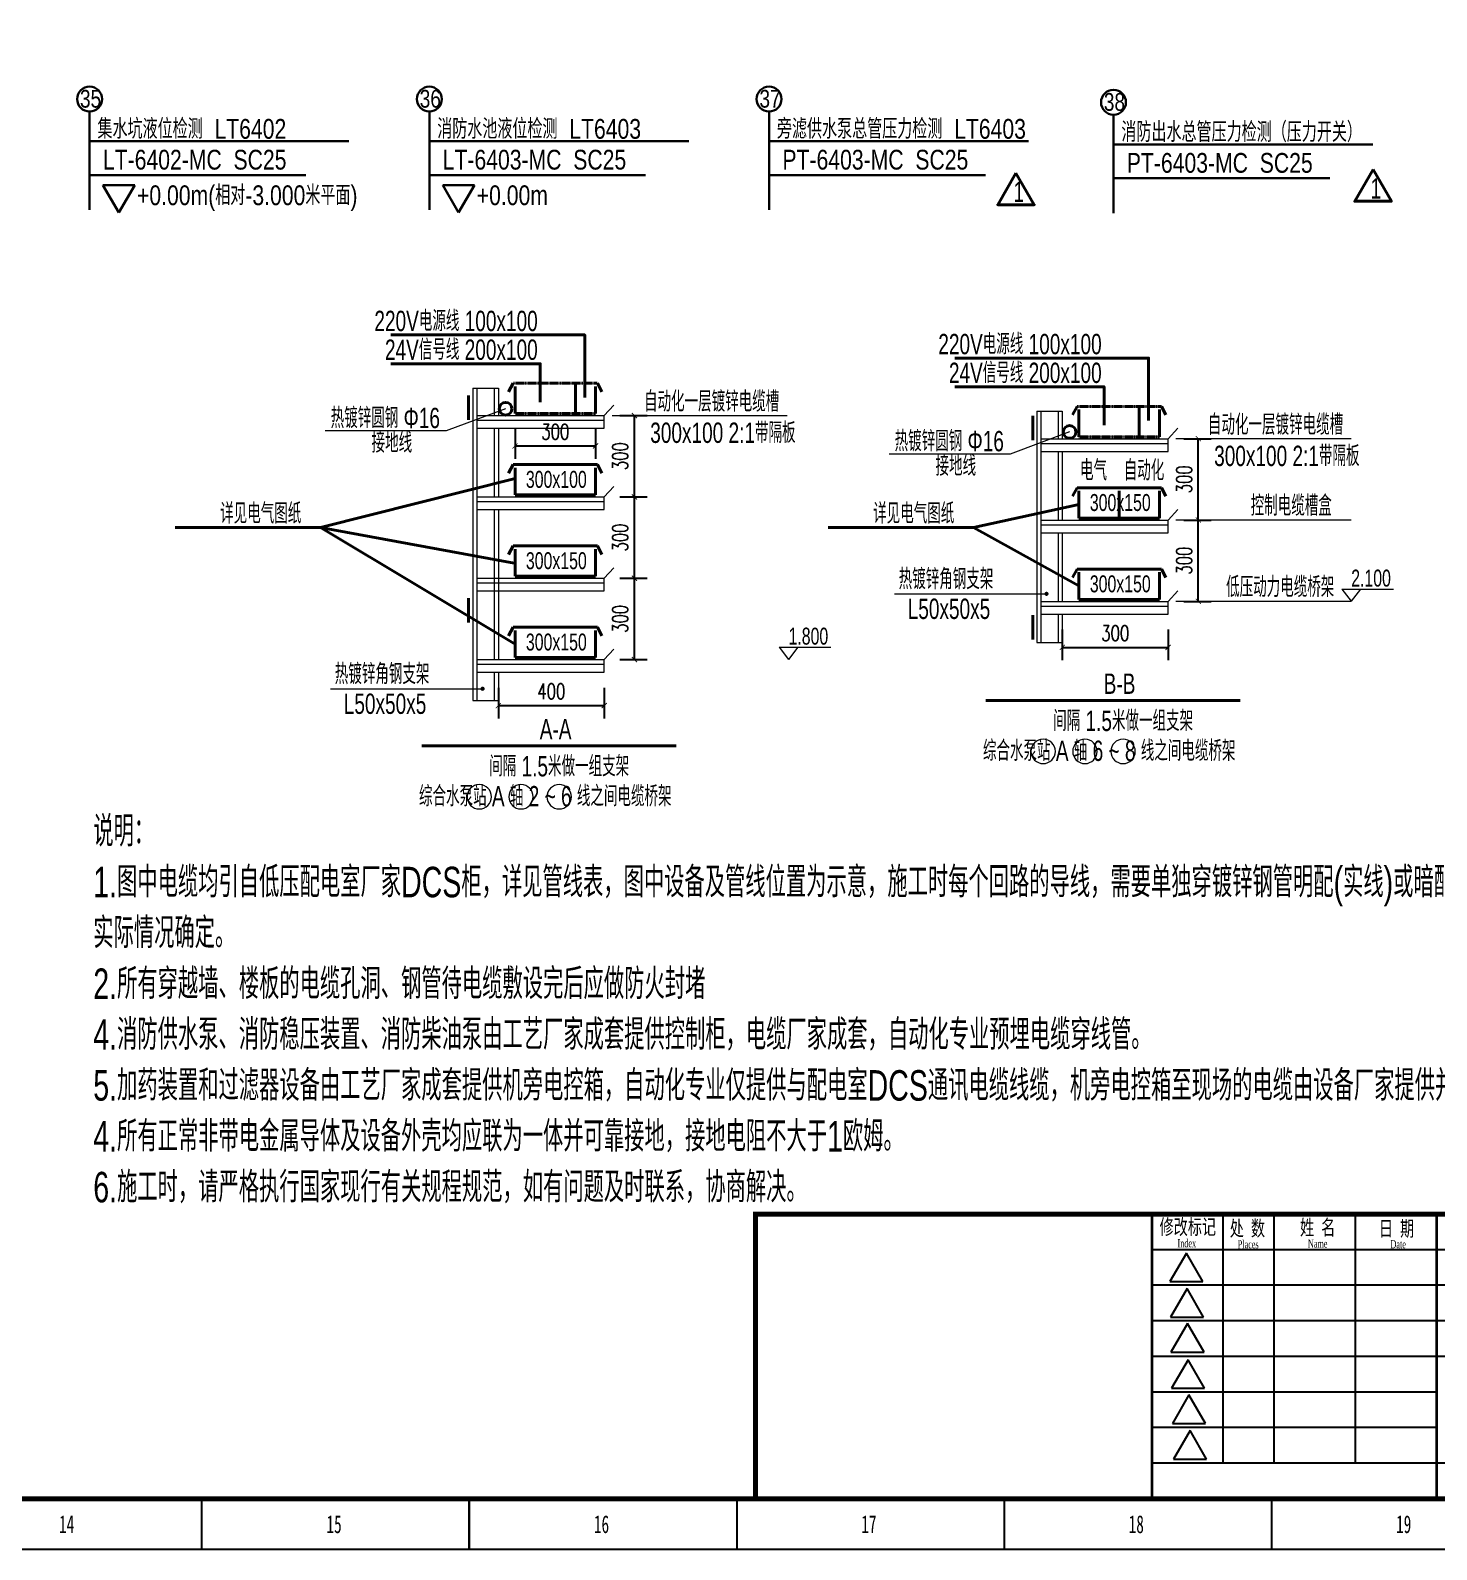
# Model space of a CAD drawing. Header units: millimetres. Extents: x -705761 to 1364679, y -410401 to 446404.
# Drawn here: x -492554 to -464893, y -138526 to -108641 of the extents above; entities that cross this region are included whole.
import ezdxf
from ezdxf.enums import TextEntityAlignment as Align

# ---------------------------------------------------------------- set-up
doc = ezdxf.new("R2010")
doc.units = ezdxf.units.MM
doc.linetypes.add('( Dashed )', pattern=[0.75, 0.5, -0.25])
doc.linetypes.add('DGN Style 2', pattern=[44675.303411, 26805.182046, -17870.121364])
doc.layers.get('DEFPOINTS').update_dxf_attribs({"lineweight": 13})
doc.layers.add('TK', color=7, linetype='Continuous')
doc.layers.add('模板-签名-公用', color=3, linetype='Continuous')
for name, color, linetype, lineweight in [('图框', 7, 'Continuous', 13), ('层 1', 7, 'Continuous', 13), ('层 8', 7, 'Continuous', 0), ('电气文字', 3, 'Continuous', 30), ('自动化文字', 255, 'Continuous', 35)]:
    doc.layers.add(name, color=color, linetype=linetype, lineweight=lineweight)
doc.styles.add('150 4x2.8', font='BSDI_XW.shx', dxfattribs={"width": 0.7, "height": 19.685039, "bigfont": 'BSDI_HZ.shx'})
doc.styles.add('_TCH_DIM_T3', font='simplex.shx', dxfattribs={"width": 0.705882, "bigfont": 'gbcbig.shx'})
doc.styles.add('bsee', font='BSDI_XW.shx', dxfattribs={"width": 0.8, "bigfont": 'BSDI_HZ.shx'})
doc.styles.add('NEW1', font='bsdi_xw.shx', dxfattribs={"bigfont": 'bsdi_hz.shx'})
doc.styles.get("Standard").update_dxf_attribs({"font": 'arial.ttf'})
doc.styles.add('Style-Times New Roman', font='times.ttf')
doc.styles.add('Style-仿宋_GB2312', font='')
doc.styles.add('TZML', font='BSDI_XW.shx', dxfattribs={"width": 0.7, "height": 1, "bigfont": 'BSDI_HZ.shx'})
doc.styles.add('宋体', font='', dxfattribs={"width": 0.7, "height": 2.5})
doc.styles.add('宋体_1', font='', dxfattribs={"width": 0.7, "height": 2.386364})
doc.styles.add('首钢设计院H4', font='BSDI_XW.shx', dxfattribs={"width": 0.7, "height": 0.004, "bigfont": 'BSDI_HZ.shx'})
doc.styles.add('首钢设计院H5', font='ROS.shx', dxfattribs={"width": 0.7, "height": 5, "bigfont": 'HzTXT.shx'})
doc.styles.get('Style-仿宋_GB2312').set_extended_font_data('仿宋_GB2312')
doc.styles.get('宋体').set_extended_font_data('SimSun')
doc.styles.get('宋体_1').set_extended_font_data('SimSun')
doc.dimstyles.new('_TCH_ARCH&&100', dxfattribs={"dimtxt": 297.5, "dimasz": 100, "dimexe": 250, "dimexo": 300, "dimgap": 100, "dimtad": 1, "dimdec": 0, "dimzin": 0, "dimdsep": 46, "dimtxsty": '_TCH_DIM_T3', "dimblk": 'ARCHTICK', "dimcen": 0.09, "dimclrt": 7, "dimazin": 2, "dimtfac": 1, "dimtdec": 0, "dimtix": 1, "dimtmove": 2, "dimatfit": 3, "dimfxl": 1, "dimtolj": 1, "dimtzin": 0, "dimarcsym": 0})

# ---------------------------------------------------------------- blocks, each defined once
blk = doc.blocks.new('BSIET_通用图框_A1+0.5_1')
at = {"layer": '图框', "color": 7, "lineweight": 25}
for p, q in [((-524.9, 0), (-524.9, 10)), ((-472.3, 0), (-472.3, 10)), ((-472.3, 10), (-472.3, 0)), ((-472.3, 10), (-472.3, 0)), ((-419.7, 10), (-419.7, 0)), ((-419.7, 10), (-419.7, 0)), ((-367.1, 10), (-367.1, 0)), ((-367.1, 10), (-367.1, 0)), ((-314.5, 10), (-314.5, 0)), ((-314.5, 10), (-314.5, 0))]:
    blk.add_line(p, q, dxfattribs=at)
at = {"layer": '图框', "color": 7, "lineweight": 25, "flags": 128}
for points in [[(-1261, 594), (0, 594), (0, 0), (-1261, 0), (-1261, 594)], [(-10, 584), (-1236, 584), (-1236, 10), (-10, 10), (-10, 584)]]:
    blk.add_lwpolyline(points, close=True, dxfattribs=at)
at = {"layer": '图框', "const_width": 1}
blk.add_lwpolyline([(-1236, 584), (-10, 584), (-10, 10), (-1236, 10)], close=True, dxfattribs=at)
at = {"layer": 'TK', "lineweight": 25, "style": '宋体', "width": 0.7, "flags": 3}
for tag, p in [('LZHQ_N会签10_T6_H6', (-1248.11, 94.08)), ('LZHQ_N会签9_T6_H6', (-1248.24, 86.08)), ('LZHQ_N会签8_T6_H6', (-1248.24, 78.08)), ('LZHQ_N会签7_T6_H6', (-1248.36, 70.08)), ('LZHQ_N会签6_T6_H6', (-1248.25, 62.08)), ('LZHQ_N会签5_T6_H6', (-1248.25, 54.08)), ('LZHQ_N会签4_T6_H6', (-1248.25, 46.08)), ('LZHQ_N会签3_T6_H6', (-1248.25, 38.08)), ('LZHQ_N会签2_T6_H6', (-1248.25, 30.08)), ('LZHQ_N会签1_T6_H6', (-1248.25, 22.08))]:
    blk.add_attdef(tag, text='', height=2.5, dxfattribs=at).set_placement(p, align=Align.MIDDLE)
at = {"layer": '图框', "color": 7, "lineweight": 25, "style": 'Style-仿宋_GB2312', "width": 0.628572}
for s, p in [('14', (-551.5, 5)), ('15', (-498.9, 5)), ('16', (-446.3, 5)), ('17', (-393.7, 5)), ('18', (-341.1, 5)), ('19', (-288.5, 5))]:
    blk.add_text(s, height=3.5, dxfattribs=at).set_placement(p, align=Align.MIDDLE_CENTER)
at = {"layer": '模板-签名-公用', "lineweight": 25, "style": '宋体', "width": 0.7, "flags": 3}
blk.add_attdef('LZFRAME', (-45.91, 7.06), '', height=3, dxfattribs=at)
at = {"layer": '模板-签名-公用', "lineweight": 25, "style": '宋体', "width": 0.7}
blk.add_attdef('LZTQINS', text='', height=2, dxfattribs=at).set_placement((-10, 10), align=Align.MIDDLE)
blk = doc.blocks.new('BSIET_通用_A1(2024)_1')
at = {"layer": '图框', "color": 7, "linetype": 'Continuous', "lineweight": 25}
for p, q in [((-314, 7), (-314, 56)), ((-304, 7), (-304, 56)), ((-288, 7), (-288, 56)), ((-180, 49), (-328, 49)), ((-321.25, 48.34), (-324.5, 42.72)), ((-318.01, 42.72), (-321.25, 48.34)), ((0, 42), (-328, 42)), ((-324.5, 42.72), (-318.01, 42.72)), ((-321.1, 41.37), (-324.35, 35.75)), ((-317.86, 35.75), (-321.1, 41.37)), ((-180, 35), (-328, 35)), ((-324.35, 35.75), (-317.86, 35.75)), ((-321.03, 34.45), (-324.28, 28.83)), ((-317.78, 28.83), (-321.03, 34.45)), ((0, 28), (-328, 28)), ((-324.28, 28.83), (-317.78, 28.83)), ((-320.91, 27.35), (-324.16, 21.73)), ((-317.66, 21.73), (-320.91, 27.35)), ((-272.06, 21), (-328, 21)), ((-324.16, 21.73), (-317.66, 21.73)), ((-320.75, 20.43), (-324, 14.81)), ((-317.5, 14.81), (-320.75, 20.43)), ((-272.11, 14), (-328, 14)), ((-324, 14.81), (-317.5, 14.81)), ((-320.53, 13.41), (-323.78, 7.79)), ((-317.28, 7.79), (-320.53, 13.41)), ((-180, 7), (-328, 7)), ((-323.78, 7.79), (-317.28, 7.79))]:
    blk.add_line(p, q, dxfattribs=at)
at = {"layer": '图框', "const_width": 1}
blk.add_lwpolyline([(-406, 56), (0, 56), (0, 0), (-406, 0)], close=True, dxfattribs=at)
at = {"layer": '图框', "const_width": 0.5}
for points in [[(-328, 56), (-328, 0)], [(-272, 56), (-272, 0)]]:
    blk.add_lwpolyline(points, dxfattribs=at)
at = {"layer": '图框', "color": 7, "linetype": 'Continuous', "lineweight": 25}
for s, height, style, width, p in [('修改标记', 3, 'Style-仿宋_GB2312', 0.678571, (-326.52, 52)), ('处 数', 3, 'Style-仿宋_GB2312', 0.678571, (-312.72, 51.7)), ('姓 名', 3, 'Style-仿宋_GB2312', 0.678571, (-298.89, 51.89)), ('日 期', 3, 'Style-仿宋_GB2312', 0.678571, (-283.38, 51.66)), ('Index', 1.6, 'Style-Times New Roman', 0.55, (-323, 49.47)), ('Places', 1.6, 'Style-Times New Roman', 0.55, (-311.15, 49.26)), ('Name', 1.6, 'Style-Times New Roman', 0.55, (-297.35, 49.4)), ('Date', 1.6, 'Style-Times New Roman', 0.55, (-281.11, 49.28))]:
    blk.add_text(s, height=height, dxfattribs=dict(at, style=style, width=width)).set_placement(p)
at = {"layer": '图框', "lineweight": 25, "style": '宋体_1', "width": 0.7, "flags": 3}
for tag, height, p in [('N审定_T5', 2.5, (-245.93, 52.29)), ('N审核_T5', 2.5, (-245.93, 45.29)), ('LZCO_NCB-W67-H36-D10_T7', 3, (-366.08, 39.58)), ('N校对_T5', 2.5, (-245.93, 38.29)), ('N设计_T5', 2.5, (-245.93, 31.29)), ('N制图_T5', 2.5, (-245.93, 24.29))]:
    blk.add_attdef(tag, text='', height=height, dxfattribs=at).set_placement(p, align=Align.MIDDLE_CENTER)
at = {"layer": '图框', "color": 7, "lineweight": 25, "style": 'Style-仿宋_GB2312', "width": 0.7}
for tag, height, p in [('质量', 3, (-191, 52.5)), ('材料', 3, (-191.29, 45.71)), ('比例', 3, (-191.22, 38.43)), ('页码', 4, (-38.16, 35.01)), ('总页数', 4, (-19.52, 35.14)), ('版本号', 2.5, (-6.09, 34.92)), ('出图日期', 3, (-191.22, 31.43)), ('专业', 3, (-190.77, 24.65)), ('图号', 4, (-24, 21)), ('设计阶段', 3, (-235.29, 17.58)), ('件号', 3, (-191.09, 17.31)), ('装配图号', 3, (-235.3, 10.79)), ('项目编号', 3, (-191.09, 10.31))]:
    blk.add_attdef(tag, text='', height=height, dxfattribs=at).set_placement(p, align=Align.MIDDLE)
at = {"layer": '图框', "lineweight": 25, "style": '宋体_1', "width": 0.7, "flags": 3}
for tag, p in [('N审定_T6_H12_MV0.5_W15', (-226.91, 51.51)), ('N审核_T6_H12_MV0.5_W15', (-226.91, 44.51)), ('N校对_T6_H12_MV0.5_W15', (-226.91, 37.51)), ('N设计_T6_H12_MV0.5_W15', (-226.91, 30.51)), ('N制图_T6_H12_MV0.5_W15', (-226.91, 23.51))]:
    blk.add_attdef(tag, text='', height=1.5, dxfattribs=at).set_placement(p, align=Align.CENTER)
at = {"layer": '图框', "color": 7, "lineweight": 25, "width": 0.7, "flags": 104}
for tag, p in [('项目名称', (-79.18, 49.1)), ('子项', (-111.07, 34.83)), ('图名', (-111, 21))]:
    blk.add_attdef(tag, text='', height=4, dxfattribs=at).set_placement(p, align=Align.MIDDLE_CENTER)
at = {"layer": '图框', "style": '宋体_1', "width": 0.7, "flags": 3}
blk.add_attdef('LZCO_NYLGD-W67-H36-D10_T7', text='', height=3, dxfattribs=at).set_placement((-459.69, 32.87), align=Align.MIDDLE_CENTER)
at = {"layer": '图框', "lineweight": 25, "style": '宋体', "width": 0.7, "flags": 3}
blk.add_attdef('LZBARCODE_T1', text='', height=3, dxfattribs=at).set_placement((-380.29, 3.03), align=Align.BOTTOM_RIGHT)
blk = doc.blocks.new('_ARCHTICK')
at = {"color": 0, "linetype": 'ByBlock', "const_width": 0.15}
blk.add_lwpolyline([(-0.5, -0.5), (0.5, 0.5)], dxfattribs=at)
blk = doc.blocks.new('*D189')
at = {"layer": 'DEFPOINTS', "color": 0, "linetype": 'Continuous', "lineweight": 40, "transparency": 16777216}
for p in [(-483349, -121267), (-481266, -121267), (-481266, -121923)]:
    blk.add_point(p, dxfattribs=at)
at = {"layer": '图框', "color": 0, "linetype": 'Continuous', "lineweight": -2, "transparency": 16777216}
for p, q in [((-483349, -121572), (-483349, -122177)), ((-481266, -121572), (-481266, -122177)), ((-483349, -121923), (-481266, -121923))]:
    blk.add_line(p, q, dxfattribs=at)
at = {"layer": '图框', "color": 0, "linetype": 'Continuous', "lineweight": -2, "transparency": 16777216, "xscale": 101.6, "yscale": 101.6, "zscale": 101.6, "rotation": 180}
blk.add_blockref('_ARCHTICK', (-483349, -121923), dxfattribs=at)
at = {"layer": '图框', "color": 0, "linetype": 'Continuous', "lineweight": -2, "transparency": 16777216, "xscale": 101.6, "yscale": 101.6, "zscale": 101.6}
blk.add_blockref('_ARCHTICK', (-481266, -121923), dxfattribs=at)
at = {"layer": '图框', "color": 7, "linetype": 'Continuous', "lineweight": 13, "transparency": 16777216, "insert": (-482307, -121643), "char_height": 302.26, "attachment_point": 5, "style": '_TCH_DIM_T3'}
blk.add_mtext('\\A1;\\H1x;\\W0.705882;400', dxfattribs=at)
blk = doc.blocks.new('*D190')
at = {"layer": 'DEFPOINTS', "color": 0, "linetype": 'Continuous', "lineweight": 40, "transparency": 16777216}
for p in [(-481266, -119417), (-480673, -119417), (-481266, -121017)]:
    blk.add_point(p, dxfattribs=at)
at = {"layer": '图框', "color": 0, "linetype": 'Continuous', "lineweight": -2, "transparency": 16777216}
for p, q in [((-480961, -119417), (-480419, -119417)), ((-480673, -121017), (-480673, -119417)), ((-480961, -121017), (-480419, -121017))]:
    blk.add_line(p, q, dxfattribs=at)
at = {"layer": '图框', "color": 0, "linetype": 'Continuous', "lineweight": -2, "transparency": 16777216, "xscale": 101.6, "yscale": 101.6, "zscale": 101.6}
for p, rotation in [((-480673, -119417), 90), ((-480673, -121017), 270)]:
    blk.add_blockref('_ARCHTICK', p, dxfattribs=dict(at, rotation=rotation))
at = {"layer": '图框', "color": 7, "linetype": 'Continuous', "lineweight": 13, "transparency": 16777216, "insert": (-480953, -120217), "char_height": 302.26, "attachment_point": 5, "rotation": 90, "style": '_TCH_DIM_T3'}
blk.add_mtext('\\A1;\\H1x;\\W0.705882;300', dxfattribs=at)
blk = doc.blocks.new('*D191')
at = {"layer": 'DEFPOINTS', "color": 0, "linetype": 'Continuous', "lineweight": 40, "transparency": 16777216}
for p in [(-481266, -117817), (-480673, -117817), (-481266, -119417)]:
    blk.add_point(p, dxfattribs=at)
at = {"layer": '图框', "color": 0, "linetype": 'Continuous', "lineweight": -2, "transparency": 16777216}
for p, q in [((-480961, -117817), (-480419, -117817)), ((-480673, -119417), (-480673, -117817)), ((-480961, -119417), (-480419, -119417))]:
    blk.add_line(p, q, dxfattribs=at)
at = {"layer": '图框', "color": 0, "linetype": 'Continuous', "lineweight": -2, "transparency": 16777216, "xscale": 101.6, "yscale": 101.6, "zscale": 101.6}
for p, rotation in [((-480673, -117817), 90), ((-480673, -119417), 270)]:
    blk.add_blockref('_ARCHTICK', p, dxfattribs=dict(at, rotation=rotation))
at = {"layer": '图框', "color": 7, "linetype": 'Continuous', "lineweight": 13, "transparency": 16777216, "insert": (-480953, -118617), "char_height": 302.26, "attachment_point": 5, "rotation": 90, "style": '_TCH_DIM_T3'}
blk.add_mtext('\\A1;\\H1x;\\W0.705882;300', dxfattribs=at)
blk = doc.blocks.new('*D192')
at = {"layer": 'DEFPOINTS', "color": 0, "linetype": 'Continuous', "lineweight": 40, "transparency": 16777216}
for p in [(-481266, -116218), (-480673, -116218), (-481266, -117817)]:
    blk.add_point(p, dxfattribs=at)
at = {"layer": '图框', "color": 0, "linetype": 'Continuous', "lineweight": -2, "transparency": 16777216}
for p, q in [((-480961, -116218), (-480419, -116218)), ((-480673, -117817), (-480673, -116218)), ((-480961, -117817), (-480419, -117817))]:
    blk.add_line(p, q, dxfattribs=at)
at = {"layer": '图框', "color": 0, "linetype": 'Continuous', "lineweight": -2, "transparency": 16777216, "xscale": 101.6, "yscale": 101.6, "zscale": 101.6}
for p, rotation in [((-480673, -116218), 90), ((-480673, -117817), 270)]:
    blk.add_blockref('_ARCHTICK', p, dxfattribs=dict(at, rotation=rotation))
at = {"layer": '图框', "color": 7, "linetype": 'Continuous', "lineweight": 13, "transparency": 16777216, "insert": (-480953, -117017), "char_height": 302.26, "attachment_point": 5, "rotation": 90, "style": '_TCH_DIM_T3'}
blk.add_mtext('\\A1;\\H1x;\\W0.705882;300', dxfattribs=at)
blk = doc.blocks.new('*D184')
at = {"layer": 'DEFPOINTS', "color": 0, "linetype": 'Continuous', "lineweight": 40, "transparency": 16777216}
for p in [(-472256, -120123), (-470173, -120123), (-470173, -120778)]:
    blk.add_point(p, dxfattribs=at)
at = {"layer": '图框', "color": 0, "linetype": 'Continuous', "lineweight": -2, "transparency": 16777216}
for p, q in [((-472256, -120427), (-472256, -121032)), ((-470173, -120427), (-470173, -121032)), ((-472256, -120778), (-470173, -120778))]:
    blk.add_line(p, q, dxfattribs=at)
at = {"layer": '图框', "color": 0, "linetype": 'Continuous', "lineweight": -2, "transparency": 16777216, "xscale": 101.6, "yscale": 101.6, "zscale": 101.6, "rotation": 180}
blk.add_blockref('_ARCHTICK', (-472256, -120778), dxfattribs=at)
at = {"layer": '图框', "color": 0, "linetype": 'Continuous', "lineweight": -2, "transparency": 16777216, "xscale": 101.6, "yscale": 101.6, "zscale": 101.6}
blk.add_blockref('_ARCHTICK', (-470173, -120778), dxfattribs=at)
at = {"layer": '图框', "color": 7, "linetype": 'Continuous', "lineweight": 13, "transparency": 16777216, "insert": (-471214, -120499), "char_height": 302.26, "attachment_point": 5, "style": '_TCH_DIM_T3'}
blk.add_mtext('\\A1;\\H1x;\\W0.705882;300', dxfattribs=at)
blk = doc.blocks.new('*D185')
at = {"layer": 'DEFPOINTS', "color": 0, "linetype": 'Continuous', "lineweight": 40, "transparency": 16777216}
for p in [(-470173, -118273), (-469580, -118273), (-470173, -119873)]:
    blk.add_point(p, dxfattribs=at)
at = {"layer": '图框', "color": 0, "linetype": 'Continuous', "lineweight": -2, "transparency": 16777216}
for p, q in [((-469868, -118273), (-469326, -118273)), ((-469580, -119873), (-469580, -118273)), ((-469868, -119873), (-469326, -119873))]:
    blk.add_line(p, q, dxfattribs=at)
at = {"layer": '图框', "color": 0, "linetype": 'Continuous', "lineweight": -2, "transparency": 16777216, "xscale": 101.6, "yscale": 101.6, "zscale": 101.6}
for p, rotation in [((-469580, -118273), 90), ((-469580, -119873), 270)]:
    blk.add_blockref('_ARCHTICK', p, dxfattribs=dict(at, rotation=rotation))
at = {"layer": '图框', "color": 7, "linetype": 'Continuous', "lineweight": 13, "transparency": 16777216, "insert": (-469860, -119073), "char_height": 302.26, "attachment_point": 5, "rotation": 90, "style": '_TCH_DIM_T3'}
blk.add_mtext('\\A1;\\H1x;\\W0.705882;300', dxfattribs=at)
blk = doc.blocks.new('*D186')
at = {"layer": 'DEFPOINTS', "color": 0, "linetype": 'Continuous', "lineweight": 40, "transparency": 16777216}
for p in [(-470173, -116673), (-469580, -116673), (-470173, -118273)]:
    blk.add_point(p, dxfattribs=at)
at = {"layer": '图框', "color": 0, "linetype": 'Continuous', "lineweight": -2, "transparency": 16777216}
for p, q in [((-469868, -116673), (-469326, -116673)), ((-469580, -118273), (-469580, -116673)), ((-469868, -118273), (-469326, -118273))]:
    blk.add_line(p, q, dxfattribs=at)
at = {"layer": '图框', "color": 0, "linetype": 'Continuous', "lineweight": -2, "transparency": 16777216, "xscale": 101.6, "yscale": 101.6, "zscale": 101.6}
for p, rotation in [((-469580, -116673), 90), ((-469580, -118273), 270)]:
    blk.add_blockref('_ARCHTICK', p, dxfattribs=dict(at, rotation=rotation))
at = {"layer": '图框', "color": 7, "linetype": 'Continuous', "lineweight": 13, "transparency": 16777216, "insert": (-469860, -117473), "char_height": 302.26, "attachment_point": 5, "rotation": 90, "style": '_TCH_DIM_T3'}
blk.add_mtext('\\A1;\\H1x;\\W0.705882;300', dxfattribs=at)
blk = doc.blocks.new('*D196')
at = {"layer": 'DEFPOINTS', "color": 0, "linetype": 'Continuous', "lineweight": 40, "transparency": 16777216}
for p in [(-483021, -116180, 0), (-481437, -116180, 0), (-481437, -116816)]:
    blk.add_point(p, dxfattribs=at)
at = {"layer": '图框', "color": 0, "linetype": 'Continuous', "lineweight": -2, "transparency": 16777216}
for p, q in [((-483021, -116485), (-483021, -117070)), ((-481437, -116485), (-481437, -117070)), ((-483021, -116816), (-481437, -116816))]:
    blk.add_line(p, q, dxfattribs=at)
at = {"layer": '图框', "color": 0, "linetype": 'Continuous', "lineweight": -2, "transparency": 16777216, "xscale": 101.6, "yscale": 101.6, "zscale": 101.6, "rotation": 180}
blk.add_blockref('_ARCHTICK', (-483021, -116816), dxfattribs=at)
at = {"layer": '图框', "color": 0, "linetype": 'Continuous', "lineweight": -2, "transparency": 16777216, "xscale": 101.6, "yscale": 101.6, "zscale": 101.6}
blk.add_blockref('_ARCHTICK', (-481437, -116816), dxfattribs=at)
at = {"layer": '图框', "color": 7, "linetype": 'Continuous', "lineweight": 13, "transparency": 16777216, "insert": (-482229, -116536), "char_height": 302.3, "attachment_point": 5, "style": '_TCH_DIM_T3'}
blk.add_mtext('\\A1;300', dxfattribs=at)

msp = doc.modelspace()

# ---------------------------------------------------------------- hatches: boundary and pattern name
at = {"linetype": 'Continuous', "lineweight": 13, "ltscale": 0.016933}
h = msp.add_hatch(color=7, dxfattribs=at)
edge = h.paths.add_edge_path()
edge.add_arc((-472566.63, -119725.36), 41.55, 0, 360)
h = msp.add_hatch(color=7, dxfattribs=at)
edge = h.paths.add_edge_path()
edge.add_arc((-483659.52, -121592.52), 41.55, 0, 360)

# ---------------------------------------------------------------- linework, layer by layer
at = {"color": 7, "linetype": 'Continuous', "lineweight": 13, "ltscale": 0.016933}
for p, q in [((-483205.78, -116085.34, 0), (-484375.9, -116519.74)), ((-484375.9, -116519.74), (-486756.44, -116519.74)), ((-472112.89, -116540.72, 0), (-473283, -116975.11)), ((-473283, -116975.11), (-475663.55, -116975.11)), ((-466755.66, -119633.86, 0), (-465737.51, -119633.86, 0)), ((-466755.66, -119633.86, 0), (-466574.19, -119871.54, 0)), ((-466392.71, -119633.86, 0), (-466574.19, -119871.54, 0)), ((-477823.85, -120775.82, 0), (-476805.7, -120775.82, 0)), ((-477823.85, -120775.82, 0), (-477642.37, -121013.5, 0)), ((-477460.9, -120775.82, 0), (-477642.37, -121013.5, 0))]:
    msp.add_line(p, q, dxfattribs=at)
at = {"layer": '图框', "linetype": '( Dashed )', "lineweight": 40}
for p, q in [((-483058.37, -115584.15, 0), (-481399.92, -115584.15, 0)), ((-483020.87, -116180.01, 0), (-481437.42, -116180.01, 0)), ((-471965.48, -116039.53, 0), (-470307.02, -116039.53, 0)), ((-471927.98, -116635.38, 0), (-470344.52, -116635.38, 0))]:
    msp.add_line(p, q, dxfattribs=at)
at = {"layer": '图框', "lineweight": 40}
for p, q in [((-481833.28, -115913.33, 0), (-481833.28, -115584.15, 0)), ((-481833.28, -115584.15, 0), (-481833.28, -116180.01, 0)), ((-470740.39, -116039.53, 0), (-470740.39, -116635.38, 0)), ((-486845.38, -118417.18), (-489705.12, -118417.18, 0)), ((-474000.58, -118417.18), (-476860.32, -118417.18, 0))]:
    msp.add_line(p, q, dxfattribs=at)
at = {"layer": '图框', "color": 1, "linetype": 'Continuous', "lineweight": 40, "ltscale": 1.016}
for p, q in [((-483938.97, -115821.46, 992.17), (-483938.97, -116300.26, 992.17)), ((-472833.33, -116220.99, 992.17), (-472833.33, -116699.79, 992.17)), ((-483938.97, -119808.15, 992.17), (-483938.97, -120286.95, 992.17)), ((-472833.33, -120145, 992.17), (-472833.33, -120623.8, 992.17))]:
    msp.add_line(p, q, dxfattribs=at)
at = {"layer": '图框', "color": 7, "linetype": 'Continuous', "lineweight": 40}
msp.add_line((-471136.25, -118235.21, 0), (-471136.25, -117701.44, 0), dxfattribs=at)
at = {"layer": '图框', "lineweight": 40}
for points in [[(-481649.78, -115861.99), (-481649.78, -114631.87), (-485460.45, -114631.87)], [(-482525.12, -115954.09), (-482525.12, -115197.59), (-485460.45, -115197.59)], [(-470556.89, -116317.37), (-470556.89, -115087.24), (-474367.55, -115087.24)], [(-471432.22, -116409.46), (-471432.22, -115652.97), (-474367.55, -115652.97)], [(-483015.13, -117457.61), (-486845.38, -118417.18), (-483036.81, -119122.84), (-486845.38, -118417.18), (-483020.87, -120712.8)]]:
    msp.add_lwpolyline(points, dxfattribs=at)
at = {"layer": '图框', "lineweight": 40, "elevation": 0}
msp.add_lwpolyline([(-471927.98, -117968.53), (-474000.58, -118417.18), (-471927.98, -119568.35)], dxfattribs=at)
at = {"layer": '图框', "color": 3, "linetype": 'Continuous', "lineweight": 13, "ltscale": 25.4, "extrusion": (0, 0, -1)}
for centre in [(472631.75, -122824.73, -989.77), (471811.03, -122824.73, -989.77), (471059.68, -122824.73, -989.77), (483724.65, -123717.56, -989.77), (482903.92, -123717.56, -989.77), (482152.57, -123717.56, -989.77)]:
    msp.add_circle(centre, 239.59, dxfattribs=at)
at = {"layer": '层 1', "color": 1, "linetype": 'DGN Style 2', "lineweight": 40, "ltscale": 100}
for p, q in [((-483058.37, -115584.15, 0), (-483146.12, -115749.4, 0)), ((-481399.92, -115584.15, 0), (-481312.17, -115749.4, 0))]:
    msp.add_line(p, q, dxfattribs=at)
at = {"layer": '层 1', "color": 1, "linetype": 'Continuous', "lineweight": 40, "ltscale": 1.27e-05}
for p, q in [((-483020.87, -116180.01, 0), (-483020.87, -115646.65, 0)), ((-481437.42, -116180.01, 0), (-481437.42, -115646.65, 0)), ((-471965.48, -116039.53, 0), (-472053.23, -116204.77, 0)), ((-471927.98, -116635.38, 0), (-471927.98, -116102.02, 0)), ((-471927.98, -116635.38, 0), (-471927.98, -116102.02, 0)), ((-470344.52, -116635.38, 0), (-470344.52, -116102.02, 0)), ((-470307.02, -116039.53, 0), (-470219.27, -116204.77, 0)), ((-483058.37, -117183.97, 0), (-483146.12, -117349.22, 0)), ((-483020.87, -117779.83, 0), (-483020.87, -117246.47, 0)), ((-483020.87, -117779.83, 0), (-483020.87, -117246.47, 0)), ((-481437.42, -117779.83, 0), (-481437.42, -117246.47, 0)), ((-481399.92, -117183.97, 0), (-481312.17, -117349.22, 0)), ((-471965.48, -117639.35, 0), (-472053.23, -117804.6, 0)), ((-471927.98, -118235.21, 0), (-471927.98, -117701.85, 0)), ((-471927.98, -118235.21, 0), (-471927.98, -117701.85, 0)), ((-470344.52, -118235.21, 0), (-470344.52, -117701.85, 0)), ((-470307.02, -117639.35, 0), (-470219.27, -117804.6, 0)), ((-483058.37, -118783.8, 0), (-483146.12, -118949.04, 0)), ((-483020.87, -119379.65, 0), (-483020.87, -118846.3, 0)), ((-483020.87, -119379.65, 0), (-483020.87, -118846.3, 0)), ((-481437.42, -119379.65, 0), (-481437.42, -118846.3, 0)), ((-481399.92, -118783.8, 0), (-481312.17, -118949.04, 0)), ((-471965.48, -119239.17, 0), (-472053.23, -119404.42, 0)), ((-470307.02, -119239.17, 0), (-470219.27, -119404.42, 0)), ((-471927.98, -119835.03, 0), (-471927.98, -119301.67, 0)), ((-471927.98, -119835.03, 0), (-471927.98, -119301.67, 0)), ((-470344.52, -119835.03, 0), (-470344.52, -119301.67, 0)), ((-483058.37, -120383.62, 0), (-483146.12, -120548.87, 0)), ((-481399.92, -120383.62, 0), (-481312.17, -120548.87, 0)), ((-483020.87, -120979.48, 0), (-483020.87, -120446.12, 0)), ((-483020.87, -120979.48, 0), (-483020.87, -120446.12, 0)), ((-481437.42, -120979.48, 0), (-481437.42, -120446.12, 0))]:
    msp.add_line(p, q, dxfattribs=at)
at = {"layer": '层 1', "color": 7, "linetype": 'Continuous', "lineweight": 13, "ltscale": 1.27e-05}
for p, q in [((-483849.16, -115676.78, 0), (-483849.16, -121825.83, 0)), ((-483849.16, -115676.78, 0), (-483348.91, -115676.78, 0)), ((-483348.91, -115676.78, 0), (-483348.91, -116217.64, 0)), ((-483773.3, -116217.51, 0), (-481265.58, -116217.51, 0)), ((-483773.3, -116217.51, 0), (-481265.58, -116217.51, 0)), ((-481265.58, -116217.51, 0), (-481076.58, -116013.01, 0)), ((-481265.58, -116467.5, 0), (-481265.58, -116217.51, 0)), ((-472756.26, -116132.15, 0), (-472756.26, -120681.38, 0)), ((-472756.26, -116132.15, 0), (-472256.02, -116132.15, 0)), ((-472256.02, -116132.15, 0), (-472256.02, -116673.02, 0)), ((-483773.3, -116467.5, 0), (-481265.58, -116467.5, 0)), ((-483773.3, -116467.5, 0), (-481265.58, -116467.5, 0)), ((-483348.91, -116467.64, 0), (-483348.91, -117817.33, 0)), ((-470172.68, -116672.88, 0), (-469983.69, -116468.38, 0)), ((-472680.41, -116672.88, 0), (-470172.68, -116672.88, 0)), ((-472680.41, -116672.88, 0), (-470172.68, -116672.88, 0)), ((-470172.68, -116922.88, 0), (-470172.68, -116672.88, 0)), ((-472680.41, -116922.88, 0), (-470172.68, -116922.88, 0)), ((-472680.41, -116922.88, 0), (-470172.68, -116922.88, 0)), ((-472256.02, -116923.01, 0), (-472256.02, -118272.71, 0)), ((-481265.58, -117817.33, 0), (-481076.58, -117612.83, 0)), ((-481265.58, -117817.33, 0), (-481076.58, -117612.83, 0)), ((-483773.3, -117817.33, 0), (-481265.58, -117817.33, 0)), ((-483773.3, -117817.33, 0), (-481265.58, -117817.33, 0)), ((-481265.58, -118067.33, 0), (-481265.58, -117817.33, 0)), ((-481265.58, -118067.33, 0), (-481265.58, -117817.33, 0)), ((-483773.3, -118067.33, 0), (-481265.58, -118067.33, 0)), ((-483773.3, -118067.33, 0), (-481265.58, -118067.33, 0)), ((-483348.91, -118067.33, 0), (-483348.91, -121016.98, 0)), ((-472680.41, -118272.71, 0), (-470172.68, -118272.71, 0)), ((-472680.41, -118272.71, 0), (-470172.68, -118272.71, 0)), ((-470172.68, -118272.71, 0), (-469983.69, -118068.21, 0)), ((-470172.68, -118272.71, 0), (-469983.69, -118068.21, 0)), ((-470172.68, -118522.7, 0), (-470172.68, -118272.71, 0)), ((-470172.68, -118522.7, 0), (-470172.68, -118272.71, 0)), ((-472680.41, -118522.7, 0), (-470172.68, -118522.7, 0)), ((-472680.41, -118522.7, 0), (-470172.68, -118522.7, 0)), ((-472256.02, -118522.7, 0), (-472256.02, -119872.53, 0)), ((-481265.58, -119417.15, 0), (-481076.58, -119212.66, 0)), ((-481265.58, -119417.15, 0), (-481076.58, -119212.66, 0)), ((-483773.3, -119417.15, 0), (-481265.58, -119417.15, 0)), ((-483773.3, -119417.15, 0), (-481265.58, -119417.15, 0)), ((-481265.58, -119667.15, 0), (-481265.58, -119417.15, 0)), ((-481265.58, -119667.15, 0), (-481265.58, -119417.15, 0)), ((-483773.3, -119667.15, 0), (-481265.58, -119667.15, 0)), ((-483773.3, -119667.15, 0), (-481265.58, -119667.15, 0)), ((-470172.68, -119872.53, 0), (-469983.69, -119668.03, 0)), ((-470172.68, -119872.53, 0), (-469983.69, -119668.03, 0)), ((-472680.41, -119872.53, 0), (-470172.68, -119872.53, 0)), ((-472680.41, -119872.53, 0), (-470172.68, -119872.53, 0)), ((-472680.41, -120122.52, 0), (-470172.68, -120122.52, 0)), ((-472680.41, -120122.52, 0), (-470172.68, -120122.52, 0)), ((-472256.02, -120122.52, 0), (-472256.02, -120681.38, 0)), ((-472256.02, -120122.52, 0), (-472256.02, -120681.38, 0)), ((-470172.68, -120122.52, 0), (-470172.68, -119872.53, 0)), ((-470172.68, -120122.52, 0), (-470172.68, -119872.53, 0)), ((-472756.26, -120681.38, 0), (-472256.02, -120681.38, 0)), ((-483773.3, -121016.98, 0), (-481265.58, -121016.98, 0)), ((-483773.3, -121016.98, 0), (-481265.58, -121016.98, 0)), ((-481265.58, -121016.98, 0), (-481076.58, -120812.48, 0)), ((-481265.58, -121016.98, 0), (-481076.58, -120812.48, 0)), ((-481265.58, -121266.97, 0), (-481265.58, -121016.98, 0)), ((-481265.58, -121266.97, 0), (-481265.58, -121016.98, 0)), ((-483773.3, -121266.97, 0), (-481265.58, -121266.97, 0)), ((-483773.3, -121266.97, 0), (-481265.58, -121266.97, 0)), ((-483348.91, -121266.97, 0), (-483348.91, -121825.83, 0)), ((-483348.91, -121266.97, 0), (-483348.91, -121825.83, 0)), ((-483849.16, -121825.83, 0), (-483348.91, -121825.83, 0))]:
    msp.add_line(p, q, dxfattribs=at)
at = {"layer": '层 1', "color": 62, "linetype": 'Continuous', "lineweight": 13, "ltscale": 1.27e-05}
for p, q in [((-483773.3, -115676.78, 0), (-483773.3, -121825.83, 0)), ((-483430.24, -115676.78, 0), (-483430.24, -116217.64, 0)), ((-472680.41, -116132.15, 0), (-472680.41, -120681.38, 0)), ((-472337.34, -116132.15, 0), (-472337.34, -116673.02, 0)), ((-483430.24, -116467.64, 0), (-483430.24, -117817.33, 0)), ((-472337.34, -116923.01, 0), (-472337.34, -118272.71, 0)), ((-483430.24, -118066.2, 0), (-483430.24, -121016.98, 0)), ((-483430.24, -118067.33, 0), (-483430.24, -121016.98, 0)), ((-472337.34, -118521.58, 0), (-472337.34, -119872.53, 0)), ((-472337.34, -118522.7, 0), (-472337.34, -119872.53, 0)), ((-472337.34, -120122.52, 0), (-472337.34, -120681.38, 0)), ((-483430.24, -121266.97, 0), (-483430.24, -121825.83, 0))]:
    msp.add_line(p, q, dxfattribs=at)
at = {"layer": '层 1', "color": 7, "linetype": 'DGN Style 2', "lineweight": 13, "ltscale": 1.27e-05}
for p, q in [((-483773.3, -116311.26, 0), (-481265.58, -116311.26, 0)), ((-483773.3, -116311.26, 0), (-481265.58, -116311.26, 0)), ((-472680.41, -116766.63, 0), (-470172.68, -116766.63, 0)), ((-472680.41, -116766.63, 0), (-470172.68, -116766.63, 0)), ((-483773.3, -117911.08, 0), (-481265.58, -117911.08, 0)), ((-483773.3, -117911.08, 0), (-481265.58, -117911.08, 0)), ((-472680.41, -118366.45, 0), (-470172.68, -118366.45, 0)), ((-472680.41, -118366.45, 0), (-470172.68, -118366.45, 0)), ((-483773.3, -119510.9, 0), (-481265.58, -119510.9, 0)), ((-483773.3, -119510.9, 0), (-481265.58, -119510.9, 0)), ((-472680.41, -119966.28, 0), (-470172.68, -119966.28, 0)), ((-472680.41, -119966.28, 0), (-470172.68, -119966.28, 0)), ((-483773.3, -121110.72, 0), (-481265.58, -121110.72, 0)), ((-483773.3, -121110.72, 0), (-481265.58, -121110.72, 0))]:
    msp.add_line(p, q, dxfattribs=at)
at = {"layer": '层 1', "color": 7, "linetype": 'Continuous', "lineweight": 40, "ltscale": 1.27e-05}
for p, q in [((-483058.37, -117183.97, 0), (-481399.92, -117183.97, 0)), ((-483058.37, -117183.97, 0), (-481399.92, -117183.97, 0)), ((-471965.48, -117639.35, 0), (-470307.02, -117639.35, 0)), ((-471965.48, -117639.35, 0), (-470307.02, -117639.35, 0)), ((-483020.87, -117779.83, 0), (-481437.42, -117779.83, 0)), ((-483020.87, -117779.83, 0), (-481437.42, -117779.83, 0)), ((-471927.98, -118235.21, 0), (-470344.52, -118235.21, 0)), ((-471927.98, -118235.21, 0), (-470344.52, -118235.21, 0)), ((-483058.37, -118783.8, 0), (-481399.92, -118783.8, 0)), ((-483058.37, -118783.8, 0), (-481399.92, -118783.8, 0)), ((-471965.48, -119239.17, 0), (-470307.02, -119239.17, 0)), ((-471965.48, -119239.17, 0), (-470307.02, -119239.17, 0)), ((-483020.87, -119379.65, 0), (-481437.42, -119379.65, 0)), ((-483020.87, -119379.65, 0), (-481437.42, -119379.65, 0)), ((-471927.98, -119835.03, 0), (-470344.52, -119835.03, 0)), ((-471927.98, -119835.03, 0), (-470344.52, -119835.03, 0)), ((-483058.37, -120383.62, 0), (-481399.92, -120383.62, 0)), ((-483058.37, -120383.62, 0), (-481399.92, -120383.62, 0)), ((-483020.87, -120979.48, 0), (-481437.42, -120979.48, 0)), ((-483020.87, -120979.48, 0), (-481437.42, -120979.48, 0))]:
    msp.add_line(p, q, dxfattribs=at)
at = {"layer": '层 1', "color": 7, "linetype": 'Continuous', "lineweight": 13, "ltscale": 1.016e-05}
for p, q in [((-475555.38, -119725.36, 0), (-472566.63, -119725.36, 0)), ((-486648.27, -121592.52, 0), (-483659.52, -121592.52, 0))]:
    msp.add_line(p, q, dxfattribs=at)
at = {"layer": '层 1', "color": 7, "linetype": 'Continuous', "lineweight": 40, "ltscale": 0.016933}
for p, q in [((-473759.34, -121822.02, 0), (-468758.25, -121822.02, 0)), ((-484852.23, -122714.85, 0), (-479851.14, -122714.85, 0))]:
    msp.add_line(p, q, dxfattribs=at)
at = {"layer": '层 1', "color": 7, "linetype": 'Continuous', "lineweight": 40, "ltscale": 1.27e-05}
for centre in [(-483205.78, -116085.34, 0), (-472112.89, -116540.72, 0)]:
    msp.add_circle(centre, 125, dxfattribs=at)
at = {"layer": '层 8', "color": 7, "linetype": 'Continuous', "lineweight": 13, "ltscale": 0.016933}
for p, q in [((-481112.57, -116216.52, 0), (-477667.08, -116216.52, 0)), ((-481112.57, -116216.52, 0), (-477667.08, -116216.52, 0)), ((-481112.57, -116216.52, 0), (-477823.33, -116216.52, 0)), ((-470019.68, -116671.89, 0), (-466574.19, -116671.89, 0)), ((-470019.68, -116671.89, 0), (-466574.19, -116671.89, 0)), ((-470019.68, -116671.89, 0), (-466730.44, -116671.89, 0)), ((-470019.68, -116671.89, 0), (-466574.19, -116671.89, 0)), ((-470019.68, -116671.89, 0), (-466574.19, -116671.89, 0)), ((-470019.68, -116671.89, 0), (-466730.44, -116671.89, 0)), ((-470019.68, -118271.71, 0), (-466574.19, -118271.71, 0)), ((-470019.68, -118271.71, 0), (-466730.44, -118271.71, 0)), ((-469807.29, -118271.71, 0), (-466574.19, -118271.71, 0)), ((-470019.68, -119871.54, 0), (-466574.19, -119871.54, 0)), ((-470019.68, -119871.54, 0), (-466730.44, -119871.54, 0)), ((-469807.29, -119871.54, 0), (-466574.19, -119871.54, 0))]:
    msp.add_line(p, q, dxfattribs=at)
at = {"layer": '自动化文字', "color": 60, "lineweight": 30}
for p, q in [((-491389, -112173.62), (-491389, -110238.03)), ((-484705.95, -112173.63), (-484705.95, -110238.04)), ((-486287.16, -110822.56), (-491389, -110822.56)), ((-487135.37, -110822.56), (-491389, -110822.56)), ((-479604.11, -110822.56), (-484705.95, -110822.56)), ((-480452.32, -110822.56), (-484705.95, -110822.56)), ((-487135.37, -111488.55), (-491389, -111488.55)), ((-490499.87, -111683.48), (-491127.14, -111683.48)), ((-491127.14, -111683.48), (-490813.51, -112226.76)), ((-490813.51, -112226.76), (-490499.87, -111683.48)), ((-480452.32, -111488.56), (-484705.95, -111488.56)), ((-483816.82, -111683.48), (-484444.09, -111683.48)), ((-484444.09, -111683.48), (-484130.45, -112226.76)), ((-484130.45, -112226.76), (-483816.82, -111683.48))]:
    msp.add_line(p, q, dxfattribs=at)
at = {"layer": '自动化文字', "color": 6, "lineweight": 30}
for p, q in [((-478022.9, -112173.63), (-478022.9, -110238.04)), ((-471248.32, -112236.41), (-471248.32, -110300.82)), ((-472921.06, -110822.57), (-478022.9, -110822.57)), ((-473769.26, -110822.57), (-478022.9, -110822.57)), ((-466146.48, -110885.34), (-471248.32, -110885.34)), ((-466994.69, -110885.34), (-471248.32, -110885.34)), ((-473769.27, -111488.56), (-478022.9, -111488.56)), ((-466994.69, -111551.34), (-471248.33, -111551.34))]:
    msp.add_line(p, q, dxfattribs=at)
at = {"layer": '自动化文字', "color": 1, "lineweight": 40}
for points in [[(-473166.89, -111447.42), (-473526.89, -112071.02), (-472806.89, -112071.02), (-473166.89, -111447.42)], [(-466141.69, -111378.74), (-466501.69, -112002.34), (-465781.69, -112002.34), (-466141.69, -111378.74)]]:
    msp.add_lwpolyline(points, dxfattribs=at)
at = {"layer": '自动化文字', "color": 60, "lineweight": 30}
for centre in [(-491389, -109992.7), (-484705.95, -109992.71)]:
    msp.add_circle(centre, 245.33, dxfattribs=at)
at = {"layer": '自动化文字', "color": 6, "lineweight": 30}
for centre in [(-478022.9, -109992.71), (-471248.32, -110055.49)]:
    msp.add_circle(centre, 245.33, dxfattribs=at)

# ---------------------------------------------------------------- block references
at = {"layer": '图框', "xscale": 100, "yscale": 100, "zscale": 100}
for name, p in [('BSIET_通用图框_A1+0.5_1', (-436689.82, -138526.46)), ('BSIET_通用_A1(2024)_1', (-437689.82, -137526.46))]:
    msp.add_blockref(name, p, dxfattribs=at)

# ---------------------------------------------------------------- texts
at = {"color": 7, "linetype": 'Continuous', "lineweight": 13, "style": '150 4x2.8', "width": 0.7}
for s, p in [('2.100', (-466572.67, -119248.82, 0)), ('1.800', (-477640.85, -120390.78, 0))]:
    msp.add_text(s, height=333.333, dxfattribs=at).set_placement(p, align=Align.TOP_LEFT)
at = {"color": 7, "linetype": 'Continuous', "lineweight": 35, "char_height": 400, "attachment_point": 3, "rotation": 0.000006, "line_spacing_factor": 0.6, "style": '首钢设计院H4'}
for s, insert in [('220V电源线 100x100', (-482574.29, -114156.59, 0)), ('24V信号线 200x100', (-482574.29, -114722.32, 0)), ('220V电源线 100x100', (-471481.39, -114611.97, 0)), ('24V信号线 200x100', (-471481.39, -115177.69, 0)), ('自动化一层镀锌电缆槽', (-477823.89, -115742.24)), ('自动化一层镀锌电缆槽', (-466730.99, -116197.61)), ('300x100 2:1带隔板', (-477502.34, -116356.2)), ('300x100 2:1带隔板', (-466409.44, -116811.57)), ('详见电气图纸', (-487224.81, -117942.9, 0)), ('详见电气图纸', (-474380, -117942.9, 0))]:
    msp.add_mtext(s, dxfattribs=dict(at, insert=insert))
at = {"color": 7, "linetype": 'Continuous', "lineweight": 13, "char_height": 400, "line_spacing_factor": 0.6, "style": '首钢设计院H4'}
for s, insert, attachment_point, rotation in [('\\H1x;\\W0.7;热镀锌圆钢 Φ16', (-484497.39, -116065.47, 33.87), 3, 0.000006), ('\\H1x;\\W0.7;接地线', (-485044.24, -116548.39, 33.87), 3, 0.000006), ('\\H1x;\\W0.7;热镀锌圆钢 Φ16', (-473404.49, -116520.85, 33.87), 3, 0.000006), ('\\H1x;\\W0.7;接地线', (-473951.35, -117003.77, 33.87), 3, 0.000006), ('\\H1x;\\W0.7;电气', (-471907.61, -117096.39, -0.02), 1, 359.999994), ('\\H1x;\\W0.7;自动化', (-471047.74, -117096.39, -0.02), 1, 359.999994), ('\\H1x;\\W0.7;控制电缆槽盒', (-466953.61, -117789.66), 3, 0.000006), ('\\H1x;\\W0.7;热镀锌角钢支架', (-473611.65, -119234.59, 0), 3, 0.000006), ('\\H1x;\\W0.7;低压动力电缆桥架', (-466905.11, -119389.48), 3, 0.000006), ('\\H1x;\\W0.7;热镀锌角钢支架', (-484704.55, -121101.75, 0), 3, 0.000006), ('\\H1x;\\W0.7;间隔 1.5米做一组支架', (-469682.84, -122023.32), 3, 0.000006), ('\\H1x;\\W0.7;综合水泵站 A 轴 6 ~ 8 线之间电缆桥架', (-468849.32, -122612.03), 3, 0.000006), ('\\H1x;\\W0.7;间隔 1.5米做一组支架', (-480775.73, -122916.15), 3, 0.000006), ('\\H1x;\\W0.7;综合水泵站 A 轴 2 ~ 6 线之间电缆桥架', (-479942.21, -123504.86), 3, 0.000006)]:
    msp.add_mtext(s, dxfattribs=dict(at, insert=insert, attachment_point=attachment_point, rotation=rotation))
at = {"layer": '层 1', "color": 7, "linetype": 'Continuous', "lineweight": 13}
for s, insert, char_height, attachment_point, line_spacing_factor, style in [('\\H1x;\\W0.7;300x100', (-482806.72, -117306.55, 0), 333.3333, 1, 0.72, '首钢设计院H4'), ('\\H1x;\\W0.7;300x150', (-471713.82, -117761.93, 0), 333.3333, 1, 0.72, '首钢设计院H4'), ('\\H1x;\\W0.7;300x150', (-482806.72, -118906.38, 0), 333.3333, 1, 0.72, '首钢设计院H4'), ('\\H1x;\\W0.7;300x150', (-471713.82, -119361.75, 0), 333.3333, 1, 0.72, '首钢设计院H4'), ('\\H1x;\\W0.7;L50x50x5', (-474484.9, -120022.37, 0), 400, 5, 0.6, '首钢设计院H4'), ('\\H1x;\\W0.7;300x150', (-482806.72, -120506.2, 0), 333.3333, 1, 0.72, '首钢设计院H4'), ('\\FBSDI_XW;\\H1x;\\W0.7;B-B', (-471129.39, -121492.98), 400, 5, 0.6, '首钢设计院H5'), ('\\H1x;\\W0.7;L50x50x5', (-485577.8, -121889.53, 0), 400, 5, 0.6, '首钢设计院H4'), ('\\FBSDI_XW;\\H1x;\\W0.7;A-A', (-482222.29, -122385.81), 400, 5, 0.6, '首钢设计院H5')]:
    msp.add_mtext(s, dxfattribs=dict(at, insert=insert, char_height=char_height, attachment_point=attachment_point, line_spacing_factor=line_spacing_factor, style=style))
at = {"layer": '电气文字', "color": 7, "insert": (-491316.97, -124094.02), "char_height": 600, "width": 42619.3096, "attachment_point": 1, "style": 'NEW1'}
msp.add_mtext('{\\W0.7;说明：\\P1.图中电缆均引自低压配电室厂家DCS柜，详见管线表，\\C4;图中设备及管线位置为示意\\C7;，\\C4;施工时每个回路的导线，需要单独穿镀锌钢管明配(实线)或暗配(虚线);同时注意避让结构梁、 柱、孔洞、埋件、螺栓等。如有冲突可结合业主意见及现场实际情况确定。\\C7;\\P2.所有穿越墙、楼板的电缆孔洞、钢管待电缆敷设完后应做防火封堵\\C4;\\P\\C7;4.消防供水泵、消防稳压装置、消防柴油泵由工艺厂家成套提供控制柜，电缆厂家成套，自动化专业预埋电缆穿线管。\\P5.加药装置和过滤器设备由工艺厂家成套提供机旁电控箱，自动化专业仅提供与配电室DCS通讯电缆线缆，机旁电控箱至现场的电缆由设备厂家提供并敷设。\\P4.所有正常非带电金属导体及设备外壳均应联为一体并可靠接地，接地电阻不大于1欧姆。\\P6.施工时，请严格执行国家现行有关规程规范，如有问题及时联系，协商解决。}', dxfattribs=at)
at = {"layer": '自动化文字', "color": 60, "lineweight": 30, "style": 'bsee', "width": 0.8}
for s, height, p in [('35', 350, (-491578.73, -110160.91)), ('36', 350, (-484895.68, -110160.92)), ('集水坑液位检测  LT6402', 389.2425, (-491234.78, -110773.07)), ('消防水池液位检测  LT6403', 389.2425, (-484551.73, -110773.07)), ('LT-6402-MC  SC25', 389.2425, (-491126.85, -111379.25)), ('LT-6403-MC  SC25', 389.2425, (-484443.8, -111379.26)), ('+0.00m(相对-3.000米平面) ', 389.2425, (-490456.72, -112079.13)), ('+0.00m', 389.242, (-483773.67, -112079.14))]:
    msp.add_text(s, height=height, dxfattribs=at).set_placement(p)
at = {"layer": '自动化文字', "color": 6, "lineweight": 30, "style": 'bsee', "width": 0.8}
for s, height, p in [('37', 350, (-478212.63, -110160.92)), ('38', 350, (-471438.06, -110223.7)), ('旁滤供水泵总管压力检测  LT6403', 389.2425, (-477868.68, -110773.08)), ('消防出水总管压力检测（压力开关）', 389.2425, (-471094.11, -110835.85)), ('PT-6403-MC  SC25', 389.2425, (-477760.75, -111379.26)), ('PT-6403-MC  SC25', 389.2425, (-470986.18, -111442.04))]:
    msp.add_text(s, height=height, dxfattribs=at).set_placement(p)
at = {"layer": '自动化文字', "color": 1, "linetype": 'Continuous', "lineweight": 30, "style": 'TZML', "width": 0.7}
for p in [(-473217.66, -111617.82), (-466192.45, -111549.15)]:
    msp.add_text('1', height=400, dxfattribs=at).set_placement(p, align=Align.TOP_LEFT)

# ---------------------------------------------------------------- dimensions: what is measured, and where the dimension line sits
at = {"layer": '图框', "color": 1, "linetype": 'Continuous', "lineweight": 13}
for base, p1, p2, text, picture, middle in [((-481437.42, -116815.84), (-483020.87, -116180.01, 0), (-481437.42, -116180.01, 0), '300', '*D196', (-482229.15, -116536.44)), ((-470172.68, -120778.13, 0), (-472256.02, -120122.52, 0), (-470172.68, -120122.52, 0), '\\H1x;\\W0.705882;300', '*D184', (-471214.35, -120498.73, 0)), ((-481265.58, -121922.58, 0), (-483348.91, -121266.97, 0), (-481265.58, -121266.97, 0), '\\H1x;\\W0.705882;400', '*D189', (-482307.24, -121643.18, 0))]:
    dim = msp.add_linear_dim(base=base, p1=p1, p2=p2, text=text, dimstyle='_TCH_ARCH&&100', override={"dimtxt": 302.26, "dimasz": 101.6, "dimexe": 254, "dimexo": 304.8, "dimgap": 128.27, "dimcen": 0.09144}, dxfattribs=at)
    dim.commit()
    dim.dimension.update_dxf_attribs({"geometry": picture, "text_midpoint": middle})
for base, p1, p2, picture, middle in [((-480673.32, -116217.51, 0), (-481265.58, -117817.33, 0), (-481265.58, -116217.51, 0), '*D192', (-480952.72, -117017.42, 0)), ((-469580.42, -116672.88, 0), (-470172.68, -118272.71, 0), (-470172.68, -116672.88, 0), '*D186', (-469859.82, -117472.79, 0)), ((-480673.32, -117817.33, 0), (-481265.58, -119417.15, 0), (-481265.58, -117817.33, 0), '*D191', (-480952.72, -118617.24, 0)), ((-469580.42, -118272.71, 0), (-470172.68, -119872.53, 0), (-470172.68, -118272.71, 0), '*D185', (-469859.82, -119072.62, 0)), ((-480673.32, -119417.15, 0), (-481265.58, -121016.98, 0), (-481265.58, -119417.15, 0), '*D190', (-480952.72, -120217.06, 0))]:
    dim = msp.add_linear_dim(base=base, p1=p1, p2=p2, angle=90, text='\\H1x;\\W0.705882;300', dimstyle='_TCH_ARCH&&100', override={"dimtxt": 302.26, "dimasz": 101.6, "dimexe": 254, "dimexo": 304.8, "dimgap": 128.27, "dimcen": 0.09144}, dxfattribs=at)
    dim.commit()
    dim.dimension.update_dxf_attribs({"geometry": picture, "text_midpoint": middle})

doc.saveas('drawing.dxf')
